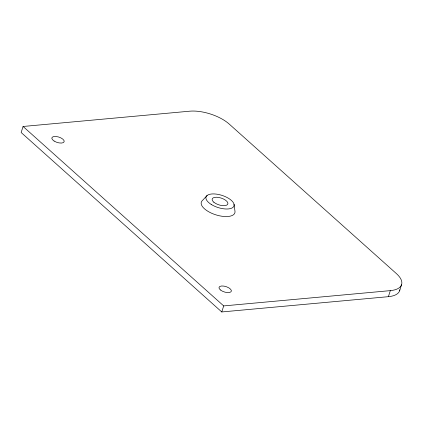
<?xml version="1.0" encoding="UTF-8"?>
<svg xmlns="http://www.w3.org/2000/svg" width="423" height="423" viewBox="0 0 423 423"><rect width="100%" height="100%" fill="white"/><g stroke="black" fill="none" stroke-linecap="round" stroke-linejoin="round"><path stroke-width="0.63" d="M388.399 296.671L390.329 290.627A29.367 12.78 17.7 0 0 396.377 273.586L229.203 124.055A29.367 12.78 17.7 0 0 189.716 111.191L23.08 126.472L21.15 132.515L221.763 311.957L388.399 296.671A29.367 12.78 17.7 0 0 399.867 289.734M221.763 311.957L223.693 305.914L23.08 126.472M399.603 290.818L401.533 284.774M207.085 195.511L202.569 200.365A17.618 7.667 17.7 0 0 215.524 214.736A17.618 7.667 17.7 0 0 234.929 210.908L234.051 204.293M223.693 305.914L390.329 290.627M211.183 204.404A14.683 6.393 17.7 0 0 233.977 206.012A14.683 6.393 17.7 0 0 214.889 193.967A14.683 6.393 17.7 0 0 211.183 204.404M213.853 202.226A8.222 3.58 17.7 0 0 227.389 204.679A8.222 3.58 17.7 0 0 218.807 197.478A8.222 3.58 17.7 0 0 213.853 202.226M54.123 141.049A6.461 2.813 17.7 0 0 64.153 141.758A6.461 2.813 17.7 0 0 55.751 136.46A6.461 2.813 17.7 0 0 54.123 141.049M220.446 289.977A6.461 2.813 17.7 0 0 231.037 291.759A6.461 2.813 17.7 0 0 224.074 286.128A6.461 2.813 17.7 0 0 220.446 289.977"/></g></svg>
